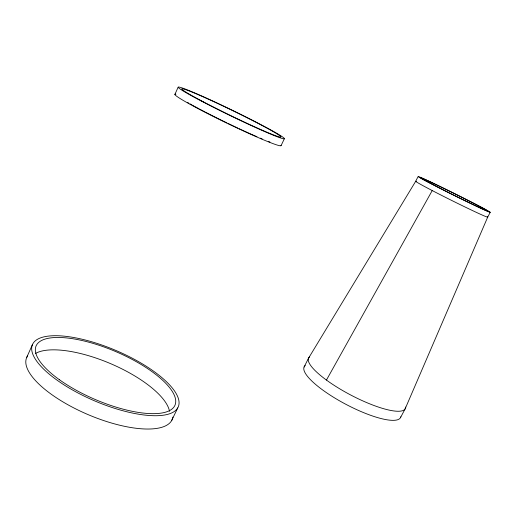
<?xml version="1.0" encoding="UTF-8"?>
<svg xmlns="http://www.w3.org/2000/svg" width="516" height="516" viewBox="0 0 516 516"><rect width="100%" height="100%" fill="white"/><g stroke="black" fill="none" stroke-linecap="round" stroke-linejoin="round"><path stroke-width="0.77" d="M26.722 357.44L32.54 344.385M174.898 94.396L178.143 87.21M281.072 145.628L284.393 138.656M171.654 420.521L177.73 407.911A79.271 27.361 23.1 0 0 81.16 339.018A79.271 27.361 23.1 0 0 57.166 380.253A79.271 27.361 23.1 0 0 177.73 407.911M304.098 367.018L308.555 358.162L415.728 181.239M415.69 181.303L418.108 176.53M490.2 212.353A40.267 0.903 26.4 0 1 435.201 185.857A40.267 0.903 26.4 0 1 437.078 185.05A40.267 0.903 26.4 0 1 490.2 212.353L487.691 217.133L405.189 408.762L400.506 417.618M326.46 380.047L432.227 190.565L432.653 190.785A40.229 1.122 26.5 0 0 471.695 210.18A40.229 1.122 26.5 0 0 487.233 216.655M432.227 190.565L430.628 189.733A40.229 1.122 26.5 0 1 416.27 181.348M400.829 416.767A54.444 13.732 27.8 0 1 344.778 403.725A54.444 13.732 27.8 0 1 305.233 365.599M405.589 407.021A54.541 13.197 27.7 0 1 351.164 395.237A54.541 13.197 27.7 0 1 309.658 356.808M172.899 417.057A79.071 28.425 23 0 1 88.655 414.858A79.071 28.425 23 0 1 27.664 355.795M35.533 353.434A75.317 27.071 23 0 1 111.469 364.025A75.317 27.071 23 0 1 169.512 411.291M269.92 142.029A55.038 3.096 25.8 0 1 268.694 141.565M262.167 138.939A55.038 3.096 25.8 0 1 260.29 138.153M256.981 136.74A55.038 3.096 25.8 0 1 254.169 135.514M253.446 135.192A55.038 3.096 25.8 0 1 251.976 134.541M251.228 134.212A55.038 3.096 25.8 0 1 245.01 131.406M244.371 131.116A55.038 3.096 25.8 0 1 241.772 129.916M241.114 129.613A55.038 3.096 25.8 0 1 239.121 128.69M237.786 128.065A55.038 3.096 25.8 0 1 235.09 126.794M234.406 126.472A55.038 3.096 25.8 0 1 228.253 123.537M226.885 122.873A55.038 3.096 25.8 0 1 222.093 120.538M221.409 120.202A55.038 3.096 25.8 0 1 218.029 118.532M217.359 118.196A55.038 3.096 25.8 0 1 208.864 113.913M208.238 113.591A55.038 3.096 25.8 0 1 205.755 112.314M205.142 111.998A55.038 3.096 25.8 0 1 200.015 109.315M199.318 108.941A55.038 3.096 25.8 0 1 194.674 106.444M194.055 106.103A55.038 3.096 25.8 0 1 192.242 105.103M191.662 104.78A55.038 3.096 25.8 0 1 189.985 103.839M188.753 103.136A55.038 3.096 25.8 0 1 187.418 102.368M280.994 145.351A58.959 3.322 25.8 0 1 224.183 121.834A58.959 3.322 25.8 0 1 175.93 94.17M436.362 186.373A37.591 0.839 26.4 0 0 487.788 211.147A37.591 0.839 26.4 0 0 438.278 185.695A37.591 0.839 26.4 0 0 436.362 186.373M59.424 379.737A75.51 26.058 23.1 0 0 174.408 406.318A75.51 26.058 23.1 0 0 82.728 340.67A75.51 26.058 23.1 0 0 59.424 379.737M201.466 101.117A59.037 2.857 25.9 0 0 284.258 138.798A59.037 2.857 25.9 0 0 208.083 98.84A59.037 2.857 25.9 0 0 201.466 101.117M203.356 101.82A55.109 2.664 25.9 0 0 280.788 137.088A55.109 2.664 25.9 0 0 209.877 99.865A55.109 2.664 25.9 0 0 203.356 101.82"/></g></svg>
